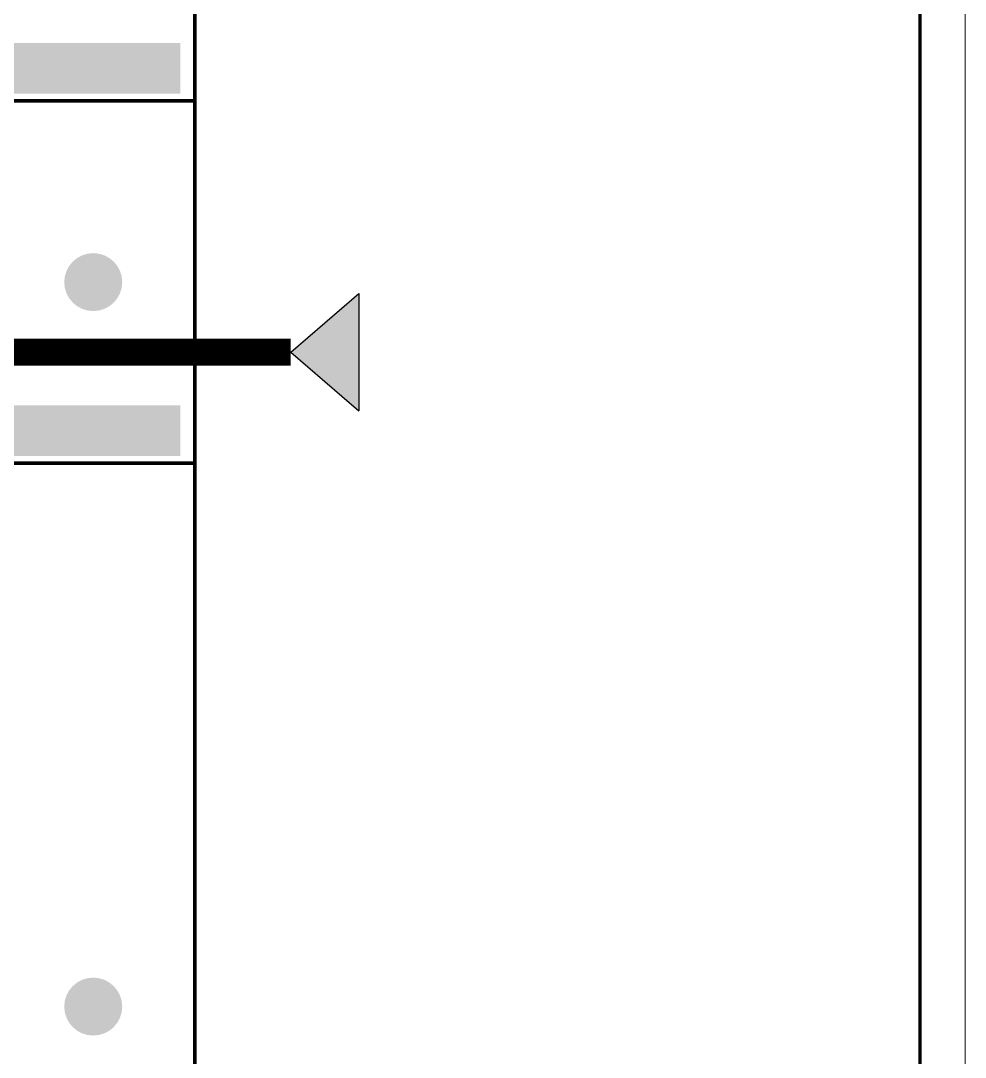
# Model space of a CAD drawing. Header units: millimetres. Extents: x -116965 to 323937, y 291661 to 566926.
# Drawn here: x -42029 to -41508, y 317111 to 317683 of the extents above; entities that cross this region are included whole.
import ezdxf

# ---------------------------------------------------------------- set-up
doc = ezdxf.new("R2010")
doc.units = ezdxf.units.MM
doc.layers.get('0').update_dxf_attribs({"lineweight": 18})
doc.layers.add('C00-00-00', color=7, linetype='Continuous')

msp = doc.modelspace()

# ---------------------------------------------------------------- hatches: boundary and pattern name
at = {"lineweight": -3, "ltscale": 5}
h = msp.add_hatch(color=1, dxfattribs=at)
h.dxf.hatch_style = 1
h.paths.add_polyline_path([(-41842.218844, 317467.553928), (-41842.218844, 317532.302612), (-41879.785245, 317499.92827)])
at = {"layer": 'C00-00-00'}
h = msp.add_hatch(color=256, dxfattribs=at)
h.dxf.hatch_style = 2
h.paths.add_polyline_path([(-42132.721032, 317670.592077), (-41940.747832, 317670.592077), (-41940.747832, 317642.595983), (-42132.721032, 317642.595983)])
h = msp.add_hatch(color=256, dxfattribs=at)
edge = h.paths.add_edge_path()
edge.add_arc((-41988.741132, 317538.610502), 15.997765, 0, 360)
h = msp.add_hatch(color=256, dxfattribs=at)
h.dxf.hatch_style = 2
h.paths.add_polyline_path([(-42132.721032, 317470.619992), (-41940.747832, 317470.619992), (-41940.747832, 317442.623902), (-42132.721032, 317442.623902)])
h = msp.add_hatch(color=256, dxfattribs=at)
edge = h.paths.add_edge_path()
edge.add_arc((-41988.741132, 317138.666333), 15.997765, 0, 360)

# ---------------------------------------------------------------- linework, layer by layer
at = {"lineweight": -3, "ltscale": 5}
for p, q in [((-41879.785245, 317499.92827), (-41842.218844, 317532.302612)), ((-41842.218844, 317532.302612), (-41842.218844, 317467.553928)), ((-41879.785245, 317499.92827), (-41842.218844, 317467.553928))]:
    msp.add_line(p, q, dxfattribs=at)
msp.add_lwpolyline([(-41532.679157, 316538.491482), (-41507.679157, 316538.491482), (-41507.679157, 318738.491482), (-41532.679157, 318738.491482)], close=True)
at = {"color": 1, "lineweight": -3, "ltscale": 5, "const_width": 15}
msp.add_lwpolyline([(-41879.785245, 317499.92827), (-42438.874383, 317499.92827)], dxfattribs=at)
at = {"layer": 'C00-00-00', "lineweight": 211}
msp.add_lwpolyline([(-42632.651242, 318738.443002), (-41932.748952, 318738.443002), (-41932.748952, 316538.750083), (-42632.651242, 316538.750083)], close=True, dxfattribs=at)
at = {"layer": 'C00-00-00', "lineweight": 100}
for points in [[(-41932.748952, 318638.456958), (-41532.804782, 318638.456958), (-41532.804782, 316638.736127), (-41932.748952, 316638.736127)], [(-42632.651242, 317838.568627), (-41932.748952, 317838.568627), (-41932.748952, 317638.596542), (-42632.651242, 317638.596542)], [(-42632.651242, 317638.596542), (-41932.748952, 317638.596542), (-41932.748952, 317438.624458), (-42632.651242, 317438.624458)], [(-42632.651242, 317438.624458), (-41932.748952, 317438.624458), (-41932.748952, 316838.708208), (-42632.651242, 316838.708208)]]:
    msp.add_lwpolyline(points, close=True, dxfattribs=at)

doc.saveas('drawing.dxf')
